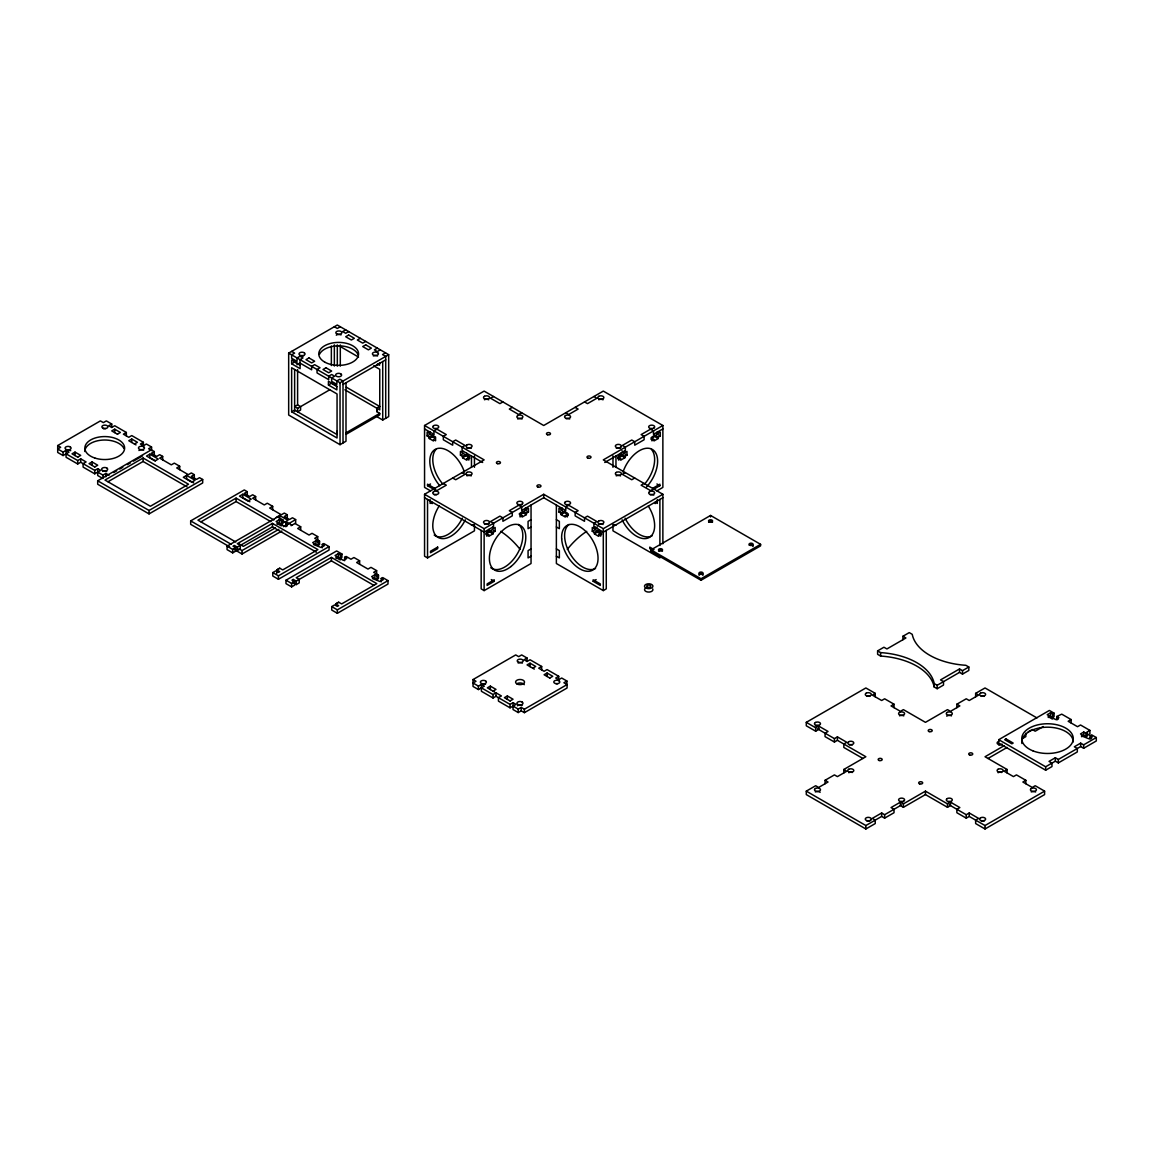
<?xml version="1.0" encoding="UTF-8"?>
<svg xmlns="http://www.w3.org/2000/svg" width="1154" height="1154" viewBox="0 0 1154 1154"><rect width="100%" height="100%" fill="white"/><g stroke="black" fill="none" stroke-linecap="round" stroke-linejoin="round"><path stroke-width="1.5" d="M484.449 399.774L484.492 399.746A2.986 1.717 0 0 1 488.113 399.529L488.719 399.803M466.952 448.343L466.995 448.3A2.986 1.717 0 0 1 471.221 448.372M517.757 419.003L517.8 418.974A2.986 1.717 0 0 1 521.42 418.758L522.026 419.032M466.952 475.881L466.995 475.852A2.986 1.717 0 0 1 470.616 475.636L471.221 475.91M598.767 399.774L598.825 399.746A2.986 1.717 0 0 1 602.431 399.529L603.037 399.803M616.265 475.881L616.323 475.852A2.986 1.717 0 0 1 619.929 475.636L620.535 475.91M598.767 524.45L598.825 524.406A2.986 1.717 0 0 1 603.037 524.479M815.373 725.967L815.431 725.938A2.986 1.717 0 0 1 819.037 725.707M815.373 791.976L815.431 791.932A2.986 1.717 0 0 1 819.037 791.716L819.643 792.005A2.986 1.717 0 0 1 820.105 792.365M946.756 716.172L947.246 715.826A2.986 1.717 0 0 1 950.867 715.61L951.473 715.898M1002.162 744.229L1002.206 744.186A2.986 1.717 0 0 1 998.542 744.445L997.936 744.157A2.986 1.717 0 0 1 998.686 741.459M1031.301 791.976L1031.359 791.932A2.986 1.717 0 0 1 1034.979 791.716L1035.585 792.005M381.224 581.861L381.224 578.428L382.71 577.563L387.989 580.621L387.989 584.054L337.357 613.293L331.732 610.048L331.732 606.6L334.703 604.884L337.357 606.413L338.67 605.662L335.713 603.946L338.67 602.215L341.642 603.931L376.81 583.635L331.4 557.411L296.232 577.721L299.218 579.438L299.218 582.885L296.232 584.602L293.26 582.885L293.26 579.438L291.948 580.202L294.602 581.731L294.602 585.165L291.616 586.881L285.99 583.635L285.99 580.202L336.622 550.963L341.916 554.007L341.916 557.454L340.416 558.305L338.31 557.093L336.117 558.363M57.7 445.559L60.686 447.276L57.7 448.993L63.095 452.108L66.066 450.392L69.052 452.108L63.095 455.556L57.7 452.44L57.7 445.559L100.384 420.907L103.37 422.624L106.341 420.907L111.736 424.023L111.736 427.47L114.722 425.739L126.349 432.462L126.349 435.895M111.736 424.023L108.764 425.739L111.736 427.47M77.707 457.114L80.693 455.383L75.01 452.108L72.038 453.825L77.852 457.186M117.419 434.178L120.391 432.462L114.722 429.187L111.736 430.904L117.564 434.265M66.066 453.825L77.707 460.547L80.693 458.83L86.088 461.946L83.102 463.663L83.102 467.096L94.743 473.818L100.701 470.385L97.715 468.654L94.743 470.385L80.693 462.264L77.707 463.98L66.066 457.272L66.066 450.392M126.349 432.462L123.377 434.178L128.772 437.294L131.744 435.577L143.385 442.299L143.385 445.732L146.356 444.016L151.563 447.016L151.563 450.449M94.743 466.937L97.715 465.221L92.046 461.946L89.06 463.663L94.873 467.024M134.441 444.016L137.427 442.299L131.744 439.01L128.772 440.741L136.013 444.91M345.998 382.767L345.998 441.246L340.041 444.679L288.673 415.022L288.673 353.11L337.314 325.024L388.682 354.682L388.682 416.594L382.724 420.027L377.098 416.782M340.3 326.741L337.314 328.457L334.343 326.741M143.385 442.299L140.399 444.016L143.385 445.732M345.695 329.856L342.709 331.573L345.695 333.29L348.667 331.573M291.645 363.784L300.098 368.66L300.098 364.866L291.645 359.99L291.645 363.784L294.631 362.053L300.256 365.313M97.715 472.101L102.922 475.102L105.894 473.385L109.067 475.217M151.563 447.016L148.592 448.733L151.751 450.565M296.924 364.751L299.91 363.034M194.305 478.117L194.305 474.669L191.333 476.4L196.526 479.4L199.512 477.684L202.686 479.501L202.686 482.949L149.054 513.905L97.686 484.247L97.686 480.814L151.318 449.844L154.29 451.575L154.29 455.008M113.64 472.577L116.698 470.818M119.742 469.058L122.786 467.298M127.358 464.644L130.416 462.884M133.46 461.124L142.606 455.844M143.11 458.023L104.971 480.05L150.381 506.26L188.52 484.247L143.11 458.023L143.11 461.47L187.006 486.815M149.818 454.157L146.544 456.046L154.982 460.922L158.271 459.032L149.818 454.157L149.818 457.59L155.458 460.835M154.29 451.575L151.318 453.291L156.713 456.407L159.685 454.69L162.671 456.407L162.671 459.84M108.014 481.723L143.11 461.47M360.308 338.295L357.322 340.012L362.717 343.127L365.703 341.411M162.671 456.407L159.685 458.124L171.326 464.846L174.297 463.129L179.692 466.23L179.692 469.678M377.329 348.119L374.358 349.85L377.329 351.566L380.315 349.85M179.692 466.23L176.721 467.961L188.347 474.669L191.333 472.952L194.305 474.669M328.428 385.003L336.867 389.879L336.867 386.1L328.428 381.224L328.428 385.003L331.4 383.287L337.026 386.547M385.508 352.85L382.537 354.566L385.71 356.398L385.71 418.311M297.602 408.343L297.602 411.79L300.588 410.059L300.588 406.626L297.602 404.91L294.631 406.626L297.602 408.343L329.698 389.821M288.673 353.11L340.041 382.767L388.682 354.682M291.645 411.79L337.055 438.001L337.055 393.961L291.645 367.737L291.645 411.79L294.631 410.059L337.011 434.539L337.083 431.134M343.012 384.484L385.71 359.832M186.602 475.376L183.313 477.28L191.752 482.156L195.04 480.252L186.602 475.376L186.602 478.823L193.627 482.877M97.686 480.814L149.054 510.472L202.686 479.501M346.344 387.196L379.652 406.424L376.767 408.199L376.795 411.646L379.753 413.363L379.753 414.877L346.142 434.279M229.588 546.808L190.67 524.349L190.67 520.901L244.287 489.945L247.273 491.676L247.273 495.109M346.142 432.764L379.68 413.392M273.931 519.978L236.094 498.124L197.94 520.151L235.777 541.991M242.802 494.244L239.513 496.148L247.966 501.024L251.24 499.119L242.802 494.244L242.802 497.691L249.841 501.745M247.273 491.676L244.287 493.393L249.682 496.508L252.668 494.777L255.64 496.508L255.64 499.942M200.998 521.824L236.094 501.557L270.901 521.666M255.64 496.508L252.668 498.225L264.295 504.947L267.281 503.216L272.676 506.332L272.676 509.779M272.676 506.332L269.69 508.048L281.331 514.771L284.302 513.054L287.288 514.771L287.288 518.218M430.615 490.897L424.557 487.406L424.557 425.494L484.132 391.091L543.707 425.494L603.297 391.091L662.872 425.494L662.872 487.406L656.814 490.897M276.296 517.381L279.571 515.477L288.024 520.353L284.735 522.257L281.922 520.627M316.369 552.175L272.474 526.83L237.306 547.14L234.334 545.424L233.021 546.174L235.661 547.703L235.661 551.15L232.69 552.867L227.064 549.621L227.064 546.174L277.696 516.934L282.975 519.992L282.975 523.426L281.489 524.291L278.475 522.589M287.288 514.771L284.302 516.487L289.51 519.502L292.481 517.771L295.655 519.603L295.655 523.05L291.068 525.705M276.787 573.365L276.787 569.932L279.744 568.201L282.716 569.917L317.884 549.607L272.474 523.397L237.306 543.693L240.292 545.424L240.292 548.857L237.306 550.573L234.334 548.857M282.975 519.992L281.489 520.843L279.383 519.632L276.094 521.521L278.201 522.748L277.018 523.426L281.244 525.863L282.427 525.185L284.548 526.397L287.822 524.507L285.716 523.281L285.716 526.729L287.202 525.863M493.523 396.514L490.537 398.231L499.927 403.64L502.899 401.924M429.245 431.639L429.245 433.356L427.139 432.144L427.139 435.938L430.11 434.207L432.231 435.433L432.231 436.803L429.245 438.52L429.245 437.15L432.231 435.433M227.064 546.174L232.69 549.419L235.661 547.703M277.191 524.334L279.383 523.065L279.383 519.632M275.388 527.868L243.35 546.361L238.806 543.75M285.716 523.281L287.202 522.43L292.034 525.214M238.921 548.77L242.037 550.559L278.806 529.34M283.408 526.686L295.655 519.603M234.248 549.506L242.037 554.007L281.864 531.013M300.689 530.205L300.689 526.772L297.703 528.489L309.056 535.038L312.042 533.321L317.711 536.596L317.711 540.043M512.275 407.348L509.303 409.064L518.68 414.488L521.666 412.757M317.711 536.596L314.739 538.327L319.557 541.111L319.557 544.544L318.071 545.409L315.965 544.183L315.965 540.75L318.071 541.962L319.557 541.111M462.552 450.868L462.552 452.584L460.446 451.373L460.446 455.166L463.418 453.435L469.75 458.47M315.965 540.75L312.676 542.64L314.782 543.866L313.599 544.544L321.115 547.515L324.404 545.626L322.298 544.399L322.298 547.847M460.446 455.166L462.552 456.378L465.538 454.662M462.552 456.378L462.552 457.749L465.538 456.032M462.552 457.749L466.779 460.186L466.779 458.816L469.75 457.099M279.758 568.215L276.787 569.932L279.744 571.634L278.431 572.398L275.777 570.869L272.791 572.586L272.791 576.019L278.431 579.279L329.063 550.04L329.063 546.592L323.784 543.548L322.298 544.399M434.683 488.301L427.543 484.175L427.543 485.69L430.514 483.973M272.791 572.586L278.431 575.832L329.063 546.592M474.453 524.983L474.453 530.84L427.543 557.916L424.557 556.199L424.557 494.287L484.132 459.883L424.557 425.494M341.916 554.007L340.416 554.872L338.31 553.646L335.021 555.55L337.141 556.762L335.958 557.454L340.17 559.892L341.353 559.2L343.474 560.426L346.748 558.522L344.642 557.31L344.642 560.743M285.99 580.202L291.616 583.448L294.602 581.731M293.26 579.438L296.232 581.154L331.4 560.858L373.795 585.323M344.642 557.31L346.128 556.444L350.96 559.228L353.932 557.512L359.615 560.786L359.615 564.234M359.615 560.786L356.629 562.517L367.982 569.066L370.968 567.35L376.637 570.624L376.637 574.057M376.637 570.624L373.665 572.341L378.498 575.125L378.498 578.572L376.997 579.423L374.891 578.212L374.891 574.779L376.997 575.99L378.498 575.125M374.891 574.779L371.602 576.668L373.723 577.88L372.54 578.572L380.055 581.544L383.33 579.654L381.224 578.428M335.713 603.946L338.699 602.229M331.732 606.6L337.357 609.86L387.989 580.621M424.557 494.287L484.132 528.676L543.707 494.287L603.297 528.676L662.872 494.287L662.872 543.794M662.872 425.494L603.297 459.883L662.872 494.287M662.872 497.72L603.297 532.124L593.906 526.7L593.906 523.267L596.892 521.55L587.501 516.126L584.53 517.843L584.53 521.291L575.139 515.867L575.139 512.434L578.125 510.717L568.734 505.293L565.763 507.01L565.763 510.457L543.707 497.72L521.666 510.457L521.666 507.01L518.68 505.293L509.303 510.717L512.275 512.434L512.275 515.867L502.899 521.291L502.899 517.843L499.927 516.126L490.537 521.55L493.523 523.267L493.523 526.7L484.132 532.124L424.557 497.72M604.754 462.48L625.338 450.594L625.338 447.161L622.367 445.444L631.743 440.02L634.714 441.737L634.714 445.184L644.105 439.761L644.105 436.327L641.119 434.611L650.51 429.187L653.481 430.904L653.481 434.351L662.872 428.927M621.891 450.868L624.877 452.584L626.983 451.373L626.983 455.166L624.877 456.378L621.891 454.662L621.891 456.032L617.664 458.47M485.848 534.576L492.181 529.542L495.153 531.273L495.153 527.479L493.046 528.691L493.046 526.974M523.382 511.539L526.354 513.256L526.354 514.626L523.382 512.91L523.382 511.539L525.488 510.313L528.46 512.044L528.46 508.25L526.354 509.462L526.354 507.746M621.891 454.662L623.997 453.435L626.983 455.166M650.971 439.241L657.304 434.207L660.29 435.938L660.29 432.144L658.184 433.356L658.184 431.639M520.555 514.525L523.382 512.91M490.075 530.768L493.046 532.484L493.046 533.855L488.82 536.293L488.82 534.922L486.714 536.148L486.714 532.355L488.82 531.128L488.82 529.412M493.046 532.484L495.153 531.273M526.354 514.626L522.127 517.064L522.127 515.694L520.021 516.92L520.021 513.126L522.127 511.9L522.127 510.183M526.354 513.256L528.46 512.044M624.877 456.378L624.877 457.749L620.65 460.186L620.65 458.816L618.53 460.042L618.53 456.248L620.65 455.022L620.65 453.306M655.198 435.433L658.184 437.15L658.184 438.52L653.957 440.958L653.957 439.587L651.837 440.814L651.837 437.02L653.957 435.794L653.957 434.077M658.184 437.15L660.29 435.938M531.042 519.661L528.07 521.377L528.07 528.691L531.042 526.96M625.338 472.621L622.367 474.337L631.743 479.747L634.714 478.03M561.075 507.746L561.075 509.462L558.954 508.25L558.954 512.044L561.94 510.313L568.273 515.348L568.273 513.977L565.287 515.694L565.287 517.064L561.075 514.626L561.075 513.256L564.046 511.539M561.075 514.626L564.046 512.91M531.042 548.9L528.07 550.617L528.07 557.916L531.042 556.199M644.105 483.454L641.119 485.17L650.51 490.594L653.481 488.863M494.258 581.313L487.118 585.439L487.118 583.924L494.258 579.798L494.258 581.313L491.287 579.582M659.886 485.69L652.746 489.815L652.746 488.301L659.886 484.175L659.886 485.69L656.914 483.973M481.16 530.407L481.16 588.872L484.132 590.603L531.042 563.513L531.042 505.034M594.382 532.484L594.382 533.855L598.594 536.293L598.594 534.922L601.58 533.206L601.58 534.576L597.354 532.138L597.354 530.768L594.382 532.484L592.262 531.273L592.262 527.479L594.382 528.691L597.354 526.974M592.262 531.273L595.248 529.542L597.354 530.768M594.382 533.855L597.354 532.138M593.156 581.313L600.311 585.439L600.311 583.924L593.156 579.798L593.156 581.313L596.142 579.582M650.986 549.852L710.561 515.449L760.601 544.342L760.601 545.856L701.026 580.26L650.986 551.367L650.986 549.852L701.026 578.745L760.601 544.342M556.372 505.034L556.372 563.513L603.297 590.603L606.268 588.872L606.268 530.407M473.025 679.562L475.996 681.278L473.025 683.009L478.42 686.125L481.391 684.394L484.377 686.125L478.42 689.558L473.025 686.442L473.025 679.562L515.708 654.924L518.694 656.64L521.666 654.924L527.061 658.025L527.061 661.473L524.075 659.756L527.061 658.025M527.061 661.473L530.047 659.756L541.673 666.464L541.673 669.911M493.032 691.116L496.004 689.4L490.335 686.125L487.349 687.842L494.59 692.011M532.744 668.195L535.716 666.464L530.047 663.189L527.061 664.906L534.302 669.089M481.391 687.842L493.032 694.549L496.004 692.833L501.399 695.949L498.427 697.665L498.427 701.113L510.054 707.82L516.011 704.387L513.04 702.671L510.054 704.387L496.004 696.28L493.032 697.997L481.391 691.275L481.391 684.394M541.673 666.464L538.702 668.195L544.097 671.296L547.068 669.58L558.709 676.302L558.709 679.735L561.681 678.018L566.888 681.019L566.888 684.466M510.054 700.94L513.04 699.223L507.356 695.949L504.385 697.665L510.198 701.026M549.766 678.018L552.752 676.302L547.068 673.027L544.097 674.744L549.91 678.105M558.709 676.302L555.723 678.018L558.709 679.735M513.04 706.104L518.233 709.104L521.219 707.388L524.392 709.22L567.076 684.567L567.076 688.015L524.392 712.667L521.219 710.835L518.233 712.552L513.04 709.551L513.04 702.671M566.888 681.019L563.902 682.75L567.076 684.567M877.603 650.885L880.589 652.601A60.801 35.11 0 0 1 934.206 683.557L937.178 685.288L959.522 672.378L962.508 674.109L968.826 670.445L968.826 667.012L962.508 670.662L959.522 668.945L940.539 679.908L943.51 681.625L943.51 685.072L937.178 688.722L934.206 687.005A60.801 35.11 0 0 0 880.589 656.049L877.603 654.318L877.603 650.885L883.935 647.235L886.907 648.952L905.904 637.989L902.918 636.272L902.918 639.705M902.918 636.272L909.251 632.608L912.237 634.325A60.801 35.11 0 0 0 965.855 665.295L968.826 667.012M862.932 758.481L843.819 747.46L843.819 744.013L846.791 742.296L837.415 736.872L834.429 738.603L818.648 729.487L815.676 731.203L806.285 725.794L806.285 722.346L865.861 687.957L875.251 693.366L875.251 696.814M806.285 722.346L815.676 727.77L818.648 726.039L828.038 731.463L825.052 733.179L825.052 736.627L834.429 742.036L837.415 740.32L865.861 756.75L843.819 769.473L843.819 772.92M875.251 693.366L872.265 695.083L881.656 700.507L884.628 698.79L894.018 704.2L894.018 707.647M894.018 704.2L891.032 705.916L900.423 711.34L903.394 709.623L925.45 722.346L947.492 709.623L950.478 711.34L959.854 705.916L956.868 704.2L956.868 707.647M1025.834 783.754L1025.834 780.306L1022.862 782.023L1032.239 787.446L1035.21 785.73L1044.601 791.139L1044.601 794.587L985.026 828.976L975.635 823.567L975.635 820.119L978.621 818.402L969.23 812.979L966.259 814.71L950.478 805.593L947.492 807.31L925.45 794.587L903.394 807.31L900.423 805.593L884.628 814.71L881.656 812.979L872.265 818.402L875.251 820.119L875.251 823.567L865.861 828.976L806.285 794.587L806.285 791.139L815.676 785.73L818.648 787.446L828.038 782.023L825.052 780.306L825.052 783.754M825.052 780.306L834.429 774.897L837.415 776.613L846.791 771.189L843.819 769.473M956.868 704.2L966.259 698.79L969.23 700.507L978.621 695.083L975.635 693.366L975.635 696.814M975.635 693.366L985.026 687.957L1036.956 717.932M1091.612 738.271L1090.126 739.123L1090.126 735.689L1091.612 734.824L1096.3 737.536L1096.3 740.969L1083.635 748.282L1080.663 746.566L1058.319 759.462L1055.347 757.745L1049.015 761.395L1051.986 763.126L1051.986 766.559L1045.654 770.208L998.744 743.133L998.744 739.685L1049.39 710.446L1054.078 713.158L1054.078 716.605L1052.592 717.456L1050.486 716.245L1048.294 717.499M1054.078 713.158L1052.592 714.023L1050.486 712.797L1047.197 714.701L1049.303 715.913L1048.12 716.605L1052.347 719.043L1053.53 718.351L1055.636 719.577L1058.925 717.673L1056.819 716.461L1056.819 719.894L1058.305 719.043M1044.601 791.139L985.026 825.543L969.23 816.426L966.259 818.143L956.868 812.733L956.868 809.286L959.854 807.569L950.478 802.145L947.492 803.876L925.45 791.139L903.394 803.876L900.423 802.145L891.032 807.569L894.018 809.286L894.018 812.733L884.628 818.143L881.656 816.426L865.861 825.543L806.285 791.139M1004.124 745.715L985.026 756.75L1007.067 769.473L1007.067 772.92M1028.214 731.809L1030.897 730.266M1056.819 716.461L1061.752 714.153L1071.128 719.562L1071.128 723.01M987.968 758.481L1007.067 747.46M1021.809 738.949L1025.834 736.627L1025.834 733.179M1043.259 726.558L1035.21 731.203L1032.239 729.487M1071.128 719.562L1068.157 721.279L1077.533 726.703L1080.519 724.986L1089.895 730.395L1089.895 733.843L1086.924 735.56L1086.924 732.112L1089.895 730.395M1007.067 769.473L1004.095 771.189L1013.472 776.613L1016.458 774.897L1025.834 780.306M1081.601 736.728L1083.794 735.473L1085.9 736.685L1087.385 735.834L1087.385 732.386L1085.9 733.252L1083.794 732.025L1080.505 733.93L1082.611 735.141L1081.428 735.834L1088.943 738.805L1092.232 736.901L1090.126 735.689M1096.3 737.536L1083.635 744.849L1080.663 743.133L1074.331 746.782L1077.317 748.499L1077.317 751.946L1058.319 762.909L1055.347 761.178L1045.654 766.775L998.744 739.685M379.767 406.496L376.767 408.199L376.795 411.646M516.718 683.774A4.443 2.568 0 0 0 522.531 684.192L523.397 683.759A4.443 2.568 0 0 0 523.382 680.37A4.443 2.568 0 0 0 517.569 679.937L516.703 680.384A4.443 2.568 0 0 0 516.718 683.774L517.569 683.384A4.443 2.568 0 0 1 524.248 684.683M569.672 419.003L569.124 418.758A2.986 1.717 0 0 0 566.152 418.714M620.477 448.343L619.929 448.084A2.986 1.717 0 0 0 616.323 448.3M377.531 356.023L376.983 355.764A2.986 1.717 0 0 0 373.377 355.98M653.784 495.109L653.236 494.864A2.986 1.717 0 0 0 650.265 494.821M903.755 715.898L903.149 715.61A2.986 1.717 0 0 0 899.543 715.826M488.719 524.479L488.113 524.19A2.986 1.717 0 0 0 484.492 524.406M143.644 450.219L143.038 449.93A2.986 1.717 0 0 0 138.942 450.507M106.759 471.452L106.211 471.193A2.986 1.717 0 0 0 102.605 471.409M485.502 684.336L484.954 684.077A2.986 1.717 0 0 0 481.968 684.033M522.142 705.483L521.536 705.209A2.986 1.717 0 0 0 517.425 705.772M593.906 396.514L596.892 398.231L587.501 403.64L584.53 401.924M655.198 436.803L658.184 438.52M650.971 437.871L653.957 439.587M575.139 407.348L578.125 409.064L568.734 414.488L565.763 412.757M621.891 456.032L624.877 457.749M617.664 457.099L620.65 458.816M338.887 345.71L358.562 357.076M373.694 365.818L379.753 369.309L379.753 409.915L344.887 389.792M654.044 549.592L649.76 547.111L649.76 548.626L652.616 550.285M659.886 557.916L612.976 530.84L612.976 524.983M291.645 351.393L294.631 353.11L291.645 354.826L291.645 358.274L297.04 361.375L297.04 357.942L300.026 356.225L302.997 357.942L300.026 359.659L300.026 363.106L311.652 369.814L311.652 366.381L314.638 364.664L320.033 367.78L317.047 369.496L317.047 372.93L328.688 379.652L328.688 376.204L331.66 374.487L334.646 376.204L331.66 377.935L331.66 381.368L336.867 384.369L336.867 380.935L339.839 379.219L343.012 381.051L343.012 442.963M424.557 428.927L433.933 434.351L433.933 430.904L436.919 429.187L446.295 434.611L443.324 436.327L443.324 439.761L452.7 445.184L452.7 441.737L455.686 440.02L465.062 445.444L462.09 447.161L462.09 450.594L482.661 462.48M432.231 436.803L435.044 438.419M427.139 435.938L429.245 437.15M466.779 458.816L468.885 460.042L468.885 456.248L466.779 455.022L466.779 453.306M558.954 512.044L561.075 513.256M565.287 515.694L567.407 516.92L567.407 513.126L565.287 511.9L565.287 510.183M598.594 534.922L600.715 536.148L600.715 532.355L598.594 531.128L598.594 529.412M429.245 438.52L433.471 440.958L433.471 439.587L435.577 440.814L435.577 437.02L433.471 435.794L433.471 434.077M556.372 519.661L559.358 521.377L559.358 528.691L556.372 526.96M462.09 472.621L465.062 474.337L455.686 479.747L452.7 478.03M519.156 513.977L522.127 515.694M443.324 483.454L446.295 485.17L436.919 490.594L433.933 488.863M556.372 548.9L559.358 550.617L559.358 557.916L556.372 556.199M427.543 485.69L434.683 489.815M490.075 532.138L493.046 533.855M485.848 533.206L488.82 534.922M295.006 523.498L300.689 526.772M285.197 522.171L279.571 518.925L279.571 515.477M190.67 520.901L231.146 544.27M1085.9 733.252L1085.9 736.685M1083.794 732.025L1083.794 735.473M1083.635 744.849L1083.635 748.282M1080.663 743.133L1080.663 746.566M1058.319 759.462L1058.319 762.909M1055.347 757.745L1055.347 761.178M1052.592 714.023L1052.592 717.456M1050.486 712.797L1050.486 716.245M1045.654 766.775L1045.654 770.208M985.026 825.543L985.026 828.976M969.23 812.979L969.23 816.426M966.259 814.71L966.259 818.143M962.508 670.662L962.508 674.109M959.522 668.945L959.522 672.378M950.478 802.145L950.478 805.593M947.492 803.876L947.492 807.31M937.178 685.288L937.178 688.722M934.206 683.557L934.206 687.005M925.45 791.139L925.45 794.587M903.394 803.876L903.394 807.31M900.423 802.145L900.423 805.593M884.628 814.71L884.628 818.143M881.656 812.979L881.656 816.426M880.589 652.601L880.589 656.049M865.861 825.543L865.861 828.976M837.415 736.872L837.415 740.32M834.429 738.603L834.429 742.036M818.648 726.039L818.648 729.487M815.676 727.77L815.676 731.203M710.561 515.449L710.561 516.963M701.026 578.745L701.026 580.26M659.886 499.437L659.886 545.51M657.304 431.683L657.304 434.207M657.304 499.668L657.304 503.461L655.198 502.25L655.198 503.62M624.877 450.868L624.877 452.584M615.962 456.018L615.962 467.384M612.976 455.917L612.976 467.283M603.297 528.676L603.297 590.603M595.248 527.017L595.248 529.542M594.382 526.974L594.382 528.691M561.94 507.789L561.94 510.313M547.068 673.027L547.068 676.46M543.707 494.287L543.707 497.72M530.047 663.189L530.047 666.637M525.488 507.789L525.488 510.313M524.392 709.22L524.392 712.667M521.219 707.388L521.219 710.835M518.233 709.104L518.233 712.552M510.054 704.387L510.054 707.82M507.356 695.949L507.356 699.396M496.004 692.833L496.004 696.28M493.032 694.549L493.032 697.997M490.335 686.125L490.335 689.558M484.132 528.676L484.132 590.603M478.42 686.125L478.42 689.558M474.453 455.917L474.453 467.283M471.467 456.018L471.467 467.384M432.231 503.62L432.231 502.25L430.11 503.461L430.11 499.668M430.11 431.683L430.11 434.207M427.543 499.437L427.543 557.916M382.724 361.563L382.724 420.027M379.551 362.717L379.551 365.241L377.445 364.015L377.445 365.385M376.997 575.99L376.997 579.423M340.416 554.872L340.416 558.305M340.3 344.931L340.3 366.078M340.041 382.767L340.041 444.679M338.31 553.646L338.31 557.093M337.314 344.902L337.314 366.092M337.357 609.86L337.357 613.293M334.343 344.858L334.343 366.049M331.357 346.07L331.357 365.573M331.4 557.411L331.4 560.858M318.071 541.962L318.071 545.409M297.602 369.597L297.602 404.91M296.232 581.154L296.232 584.602M294.631 369.54L294.631 411.589M291.616 583.448L291.616 586.881M281.489 520.843L281.489 524.291M278.431 575.832L278.431 579.279M272.474 523.397L272.474 526.83M242.037 550.559L242.037 554.007M237.306 547.14L237.306 550.573M236.094 498.124L236.094 501.557M232.69 549.419L232.69 552.867M149.054 510.472L149.054 513.905M131.744 439.01L131.744 442.458M114.722 429.187L114.722 432.62M105.894 473.385L105.894 476.818M102.922 475.102L102.922 478.535L97.715 475.535L97.715 468.654M94.743 470.385L94.743 473.818M92.046 461.946L92.046 465.379M80.693 458.83L80.693 462.264M77.707 460.547L77.707 463.98M75.01 452.108L75.01 455.556M63.095 452.108L63.095 455.556M652.789 589.002A4.212 2.438 0 0 1 647.683 592.002A4.212 2.438 0 0 1 645.721 587.949A4.212 2.438 0 0 1 647.596 583.866A4.212 2.438 0 0 1 652.803 586.809A4.212 2.438 0 0 1 645.778 587.949M901.505 805.016A2.986 1.717 0 0 1 900.74 804.944M899.543 802.044A2.986 1.717 0 0 1 903.149 801.814M848.738 772.704A2.986 1.717 0 0 1 852.344 772.488M866.856 820.999A2.986 1.717 0 0 1 869.842 821.057M998.051 772.704A2.986 1.717 0 0 1 1001.672 772.488M818.893 728.693A2.986 1.717 0 0 1 817.393 728.91M866.856 696.338A2.986 1.717 0 0 1 869.842 696.381M849.358 744.893A2.986 1.717 0 0 1 852.344 744.95M998.686 744.893A2.986 1.717 0 0 1 1000.186 744.691M981.188 820.999A2.986 1.717 0 0 1 984.174 821.057M949.987 804.958A2.986 1.717 0 0 1 949.223 805.016M947.881 801.77A2.986 1.717 0 0 1 951.473 802.102M981.188 696.338A2.986 1.717 0 0 1 984.174 696.381M439.775 485.704A25.734 14.858 60 0 1 435.289 449.339A25.734 14.858 60 0 1 464.427 472.101M442.761 483.988A25.734 14.858 60 0 1 435.967 449.44M651.447 449.44A25.734 14.858 -60 0 1 644.668 483.988M623.001 472.101A25.734 14.858 -60 0 1 652.558 449.584A25.734 14.858 -60 0 1 646.557 486.916M595.551 568.46A25.734 14.858 60 0 1 570.379 554.266A25.734 14.858 60 0 1 568.994 524.435M652.154 535.788A25.734 14.858 60 0 1 625.093 518.132M567.292 549.391A60.801 35.11 -60 0 1 586.737 531.359M613.365 524.536A60.801 35.11 -60 0 1 615.962 525.243M648.274 506.015A25.734 14.858 60 0 1 649.024 537.591A25.734 14.858 60 0 1 622.121 519.848M471.467 525.243A60.801 35.11 60 0 1 474.063 524.536M500.692 531.359A60.801 35.11 60 0 1 520.122 549.391M465.307 519.848A25.734 14.858 -60 0 1 438.405 537.591A25.734 14.858 -60 0 1 439.14 506.015M462.336 518.132A25.734 14.858 -60 0 1 434.192 535.081M518.434 524.435A25.734 14.858 -60 0 1 516.458 555.218A25.734 14.858 -60 0 1 490.796 567.754M518.434 504.918A2.986 1.717 0 0 1 521.42 504.962M434.322 494.821A2.986 1.717 0 0 1 436.601 494.677M435.058 428.653A2.986 1.717 0 0 1 436.601 428.668M650.986 428.653A2.986 1.717 0 0 1 652.529 428.668M566.152 504.918A2.986 1.717 0 0 1 569.124 504.962M1021.91 743.508A25.734 14.858 0 0 1 1046.13 727.208A25.734 14.858 0 0 1 1073.263 741.892M699.252 575.327A2.019 1.168 0 0 1 701.055 573.581A2.019 1.168 0 0 1 702.757 575.356M708.614 522.156A2.019 1.168 0 0 1 710.59 521.305A2.019 1.168 0 0 1 712.523 522.185M658.573 551.049A2.019 1.168 0 0 1 660.55 550.198A2.019 1.168 0 0 1 662.468 551.078M753.014 546.188A2.019 1.168 0 0 1 752.812 546.462M749.335 545.265A2.019 1.168 0 0 1 751.369 544.702A2.019 1.168 0 0 1 753.028 545.582M518.16 663.045A2.986 1.717 0 0 1 522.387 663.103M556.098 683.731A2.986 1.717 0 0 1 557.642 683.759M84.819 451.502A19.907 11.497 0 0 1 102.129 440.107A19.907 11.497 0 0 1 123.954 448.531M65.533 450.637A2.986 1.717 0 0 1 69.629 450.074L70.235 450.363A2.986 1.717 0 0 1 70.697 450.724M103.471 428.769A2.986 1.717 0 0 1 105.75 428.639M319.456 354.365A19.907 11.497 0 0 1 338.685 345.839A19.907 11.497 0 0 1 357.899 354.365M299.968 356.124A2.986 1.717 0 0 1 303.589 355.908M336.304 335.208A2.986 1.717 0 0 1 341.021 334.934M433.688 425.638L433.197 425.985A2.986 1.717 0 0 0 433.572 428.076L434.178 428.35A2.986 1.717 0 0 0 437.799 428.134L438.289 427.788A2.986 1.717 0 0 0 437.626 425.552A2.986 1.717 0 0 0 433.688 425.638M484.492 396.298L484.002 396.644A2.986 1.717 0 0 0 484.666 398.895A2.986 1.717 0 0 0 488.604 398.808L489.094 398.462A2.986 1.717 0 0 0 488.719 396.37L488.113 396.082A2.986 1.717 0 0 0 484.492 396.298M466.995 444.867L466.504 445.213A2.986 1.717 0 0 0 466.88 447.305L467.485 447.579A2.986 1.717 0 0 0 471.106 447.363L471.597 447.016A2.986 1.717 0 0 0 470.933 444.78A2.986 1.717 0 0 0 466.995 444.867M517.8 415.527L517.309 415.887A2.986 1.717 0 0 0 517.973 418.123A2.986 1.717 0 0 0 521.911 418.036L522.401 417.69A2.986 1.717 0 0 0 522.026 415.599L521.42 415.31A2.986 1.717 0 0 0 517.8 415.527M433.688 491.633L433.197 491.993A2.986 1.717 0 0 0 433.572 494.071L434.178 494.359A2.986 1.717 0 0 0 438.058 493.97A2.986 1.717 0 0 0 437.914 491.705L437.308 491.416A2.986 1.717 0 0 0 433.688 491.633M466.995 472.404L466.504 472.751A2.986 1.717 0 0 0 466.88 474.842L467.485 475.131A2.986 1.717 0 0 0 471.366 474.741A2.986 1.717 0 0 0 471.221 472.476L470.616 472.188A2.986 1.717 0 0 0 466.995 472.404M565.518 415.527L565.027 415.887A2.986 1.717 0 0 0 565.402 417.964L566.008 418.253A2.986 1.717 0 0 0 569.888 417.863A2.986 1.717 0 0 0 569.73 415.599L569.124 415.31A2.986 1.717 0 0 0 565.518 415.527M598.825 396.298L598.335 396.644A2.986 1.717 0 0 0 598.71 398.736L599.315 399.024A2.986 1.717 0 0 0 603.196 398.635A2.986 1.717 0 0 0 603.037 396.37L602.431 396.082A2.986 1.717 0 0 0 598.825 396.298M489.094 523.123L488.604 523.469A2.986 1.717 0 0 1 484.983 523.685L484.377 523.411A2.986 1.717 0 0 1 484.233 521.132A2.986 1.717 0 0 1 488.113 520.757L488.719 521.031A2.986 1.717 0 0 1 489.094 523.123M522.401 503.894L521.911 504.24A2.986 1.717 0 0 1 518.29 504.457L517.684 504.183A2.986 1.717 0 0 1 517.54 501.903A2.986 1.717 0 0 1 521.42 501.528L522.026 501.802A2.986 1.717 0 0 1 522.401 503.894M620.91 447.016L620.419 447.363A2.986 1.717 0 0 1 616.813 447.579L616.207 447.305A2.986 1.717 0 0 1 616.048 445.026A2.986 1.717 0 0 1 619.929 444.651L620.535 444.925A2.986 1.717 0 0 1 620.91 447.016M654.217 427.788L653.727 428.134A2.986 1.717 0 0 1 650.12 428.35L649.514 428.076A2.986 1.717 0 0 1 649.356 425.797A2.986 1.717 0 0 1 653.236 425.422L653.842 425.696A2.986 1.717 0 0 1 654.217 427.788M565.518 501.745L565.027 502.091A2.986 1.717 0 0 0 565.402 504.183L566.008 504.457A2.986 1.717 0 0 0 569.614 504.24L570.105 503.894A2.986 1.717 0 0 0 569.441 501.658A2.986 1.717 0 0 0 565.518 501.745M616.323 472.404L615.832 472.751A2.986 1.717 0 0 0 616.496 475.001A2.986 1.717 0 0 0 620.419 474.914L620.91 474.568A2.986 1.717 0 0 0 620.535 472.476L619.929 472.188A2.986 1.717 0 0 0 616.323 472.404M598.825 520.973L598.335 521.319A2.986 1.717 0 0 0 598.71 523.411L599.315 523.685A2.986 1.717 0 0 0 602.922 523.469L603.412 523.123A2.986 1.717 0 0 0 602.749 520.887A2.986 1.717 0 0 0 598.825 520.973M649.63 491.633L649.139 491.993A2.986 1.717 0 0 0 649.803 494.229A2.986 1.717 0 0 0 653.727 494.143L654.217 493.797A2.986 1.717 0 0 0 653.842 491.705L653.236 491.416A2.986 1.717 0 0 0 649.63 491.633M815.431 722.491L814.926 722.837A2.986 1.717 0 0 0 815.315 724.928L815.921 725.217A2.986 1.717 0 0 0 819.528 725L820.018 724.64A2.986 1.717 0 0 0 819.354 722.404A2.986 1.717 0 0 0 815.431 722.491M866.236 693.165L865.745 693.511A2.986 1.717 0 0 0 866.394 695.747A2.986 1.717 0 0 0 870.332 695.66L870.823 695.314A2.986 1.717 0 0 0 870.448 693.222L869.842 692.948A2.986 1.717 0 0 0 866.236 693.165M848.738 741.719L848.233 742.065A2.986 1.717 0 0 0 848.623 744.157L849.229 744.445A2.986 1.717 0 0 0 852.835 744.229L853.325 743.868A2.986 1.717 0 0 0 852.662 741.633A2.986 1.717 0 0 0 848.738 741.719M899.543 712.393L899.053 712.739A2.986 1.717 0 0 0 899.702 714.975A2.986 1.717 0 0 0 903.64 714.889L904.13 714.542A2.986 1.717 0 0 0 903.755 712.451L903.149 712.177A2.986 1.717 0 0 0 899.543 712.393M815.431 788.499L814.926 788.846A2.986 1.717 0 0 0 815.315 790.937L815.921 791.211A2.986 1.717 0 0 0 819.802 790.836A2.986 1.717 0 0 0 819.643 788.557L819.037 788.283A2.986 1.717 0 0 0 815.431 788.499M848.738 769.271L848.233 769.617A2.986 1.717 0 0 0 848.623 771.709L849.229 771.983A2.986 1.717 0 0 0 853.109 771.608A2.986 1.717 0 0 0 852.95 769.329L852.344 769.054A2.986 1.717 0 0 0 848.738 769.271M947.246 712.393L946.756 712.739A2.986 1.717 0 0 0 947.131 714.831L947.737 715.105A2.986 1.717 0 0 0 951.617 714.73A2.986 1.717 0 0 0 951.473 712.451L950.867 712.177A2.986 1.717 0 0 0 947.246 712.393M980.554 693.165L980.063 693.511A2.986 1.717 0 0 0 980.438 695.602L981.044 695.876A2.986 1.717 0 0 0 984.925 695.501A2.986 1.717 0 0 0 984.766 693.222L984.174 692.948A2.986 1.717 0 0 0 980.554 693.165M870.823 819.975L870.332 820.335A2.986 1.717 0 0 1 866.726 820.552L866.12 820.263A2.986 1.717 0 0 1 865.962 817.998A2.986 1.717 0 0 1 869.842 817.609L870.448 817.897A2.986 1.717 0 0 1 870.823 819.975M904.13 800.746L903.64 801.107A2.986 1.717 0 0 1 900.033 801.323L899.428 801.035A2.986 1.717 0 0 1 899.269 798.77A2.986 1.717 0 0 1 903.149 798.38L903.755 798.669A2.986 1.717 0 0 1 904.13 800.746M947.246 798.597L946.756 798.943A2.986 1.717 0 0 0 947.131 801.035L947.737 801.323A2.986 1.717 0 0 0 951.358 801.107L951.848 800.746A2.986 1.717 0 0 0 951.184 798.51A2.986 1.717 0 0 0 947.246 798.597M998.051 769.271L997.561 769.617A2.986 1.717 0 0 0 998.224 771.853A2.986 1.717 0 0 0 1002.162 771.766L1002.653 771.42A2.986 1.717 0 0 0 1002.278 769.329L1001.672 769.054A2.986 1.717 0 0 0 998.051 769.271M980.554 817.825L980.063 818.172A2.986 1.717 0 0 0 980.438 820.263L981.044 820.552A2.986 1.717 0 0 0 984.665 820.335L985.155 819.975A2.986 1.717 0 0 0 984.492 817.739A2.986 1.717 0 0 0 980.554 817.825M1031.359 788.499L1030.868 788.846A2.986 1.717 0 0 0 1031.532 791.081A2.986 1.717 0 0 0 1035.47 790.995L1035.96 790.649A2.986 1.717 0 0 0 1035.585 788.557L1034.979 788.283A2.986 1.717 0 0 0 1031.359 788.499M308.955 357.942L305.983 359.659L311.652 362.933L314.638 361.216L308.955 357.942M348.667 335.021L345.695 336.737L351.364 340.012L354.35 338.295L348.667 335.021M325.991 367.78L323.005 369.496L328.688 372.771L331.66 371.054L325.991 367.78M365.703 344.844L362.717 346.561L368.4 349.85L371.372 348.119L365.703 344.844M437.669 547.111L430.514 551.237L430.514 552.766L437.669 548.626L437.669 547.111M1006.014 738.935L1004.701 739.685L1011.856 743.811L1013.169 743.061L1006.014 738.935M377.589 352.605L376.983 352.331A2.986 1.717 0 0 0 373.103 352.706A2.986 1.717 0 0 0 373.261 354.985L373.867 355.259A2.986 1.717 0 0 0 377.747 354.884A2.986 1.717 0 0 0 377.589 352.605M337.285 334.141L336.679 333.867A2.986 1.717 0 0 1 337.906 331.039A2.986 1.717 0 0 1 341.815 332.871A2.986 1.717 0 0 1 337.285 334.141M304.194 352.749L303.589 352.475A2.986 1.717 0 0 0 299.708 352.85A2.986 1.717 0 0 0 299.852 355.129L300.458 355.403A2.986 1.717 0 0 0 304.339 355.028A2.986 1.717 0 0 0 304.194 352.749M340.776 373.867L340.17 373.593A2.986 1.717 0 0 0 336.29 373.968A2.986 1.717 0 0 0 336.434 376.247L337.04 376.521A2.986 1.717 0 0 0 340.92 376.146A2.986 1.717 0 0 0 340.776 373.867M143.644 446.786L143.038 446.497A2.986 1.717 0 0 0 139.158 446.872A2.986 1.717 0 0 0 139.317 449.151L139.922 449.44A2.986 1.717 0 0 0 143.803 449.05A2.986 1.717 0 0 0 143.644 446.786M103.341 428.307L102.735 428.033A2.986 1.717 0 0 1 103.947 425.206A2.986 1.717 0 0 1 107.87 427.038A2.986 1.717 0 0 1 103.341 428.307M70.235 446.915L69.629 446.641A2.986 1.717 0 0 0 65.749 447.016A2.986 1.717 0 0 0 65.908 449.295L66.514 449.57A2.986 1.717 0 0 0 70.394 449.194A2.986 1.717 0 0 0 70.235 446.915M106.817 468.034L106.211 467.759A2.986 1.717 0 0 0 102.331 468.135A2.986 1.717 0 0 0 102.49 470.414L103.095 470.688A2.986 1.717 0 0 0 106.976 470.313A2.986 1.717 0 0 0 106.817 468.034M558.969 680.788L558.363 680.499A2.986 1.717 0 0 0 554.483 680.889A2.986 1.717 0 0 0 554.627 683.154L555.233 683.442A2.986 1.717 0 0 0 559.113 683.053A2.986 1.717 0 0 0 558.969 680.788M518.651 662.324L518.045 662.035A2.986 1.717 0 0 1 519.271 659.222A2.986 1.717 0 0 1 523.18 661.054A2.986 1.717 0 0 1 518.651 662.324M485.56 680.932L484.954 680.644A2.986 1.717 0 0 0 481.074 681.033A2.986 1.717 0 0 0 481.218 683.298L481.824 683.586A2.986 1.717 0 0 0 485.704 683.197A2.986 1.717 0 0 0 485.56 680.932M522.142 702.05L521.536 701.762A2.986 1.717 0 0 0 517.656 702.151A2.986 1.717 0 0 0 517.8 704.416L518.406 704.705A2.986 1.717 0 0 0 522.286 704.315A2.986 1.717 0 0 0 522.142 702.05M647.683 587.213A2.019 1.168 0 0 0 650.755 586.232A2.019 1.168 0 0 0 647.74 585.193A2.019 1.168 0 0 0 647.683 587.213M929.172 731.607A2.019 1.168 0 0 0 932.23 730.626A2.019 1.168 0 0 0 929.23 729.588A2.019 1.168 0 0 0 929.172 731.607M969.677 754.99A2.019 1.168 0 0 0 972.75 754.009A2.019 1.168 0 0 0 969.735 752.971A2.019 1.168 0 0 0 969.677 754.99M919.637 783.883A2.019 1.168 0 0 0 922.695 782.902A2.019 1.168 0 0 0 919.695 781.864A2.019 1.168 0 0 0 919.637 783.883M879.132 760.5A2.019 1.168 0 0 0 882.19 759.52A2.019 1.168 0 0 0 879.189 758.481A2.019 1.168 0 0 0 879.132 760.5M561.681 538.947A25.734 14.858 60 0 0 590.112 571.1A25.734 14.858 60 0 0 587.703 533.408A25.734 14.858 60 0 0 561.681 538.947M510.933 566.542A25.734 14.858 -60 0 0 521.406 526.166A25.734 14.858 -60 0 0 490.421 550.746A25.734 14.858 -60 0 0 510.933 566.542M547.443 434.741A2.019 1.168 0 0 0 550.501 433.76A2.019 1.168 0 0 0 547.501 432.721A2.019 1.168 0 0 0 547.443 434.741M587.949 458.138A2.019 1.168 0 0 0 591.007 457.157A2.019 1.168 0 0 0 588.006 456.118A2.019 1.168 0 0 0 587.949 458.138M537.908 487.031A2.019 1.168 0 0 0 540.966 486.05A2.019 1.168 0 0 0 537.966 485.012A2.019 1.168 0 0 0 537.908 487.031M497.388 463.634A2.019 1.168 0 0 0 500.461 462.653A2.019 1.168 0 0 0 497.446 461.614A2.019 1.168 0 0 0 497.388 463.634M1032.989 750.879A25.734 14.858 0 0 0 1073.191 739.757A25.734 14.858 0 0 0 1036.393 725.217A25.734 14.858 0 0 0 1032.989 750.879M699.988 574.245A2.019 1.168 0 0 0 703.046 573.264A2.019 1.168 0 0 0 700.045 572.211A2.019 1.168 0 0 0 699.988 574.245M709.522 521.954A2.019 1.168 0 0 0 712.581 520.973A2.019 1.168 0 0 0 709.58 519.935A2.019 1.168 0 0 0 709.522 521.954M659.468 550.847A2.019 1.168 0 0 0 662.54 549.867A2.019 1.168 0 0 0 659.525 548.828A2.019 1.168 0 0 0 659.468 550.847M750.028 545.352A2.019 1.168 0 0 0 753.086 544.371A2.019 1.168 0 0 0 750.086 543.318A2.019 1.168 0 0 0 750.028 545.352M94.772 458.008A19.907 11.497 0 0 0 124.632 448.055A19.907 11.497 0 0 0 94.772 438.116A19.907 11.497 0 0 0 94.772 458.008M324.606 362.024A19.907 11.497 0 0 0 357.899 356.874A19.907 11.497 0 0 0 333.52 342.796A19.907 11.497 0 0 0 324.606 362.024"/></g></svg>
